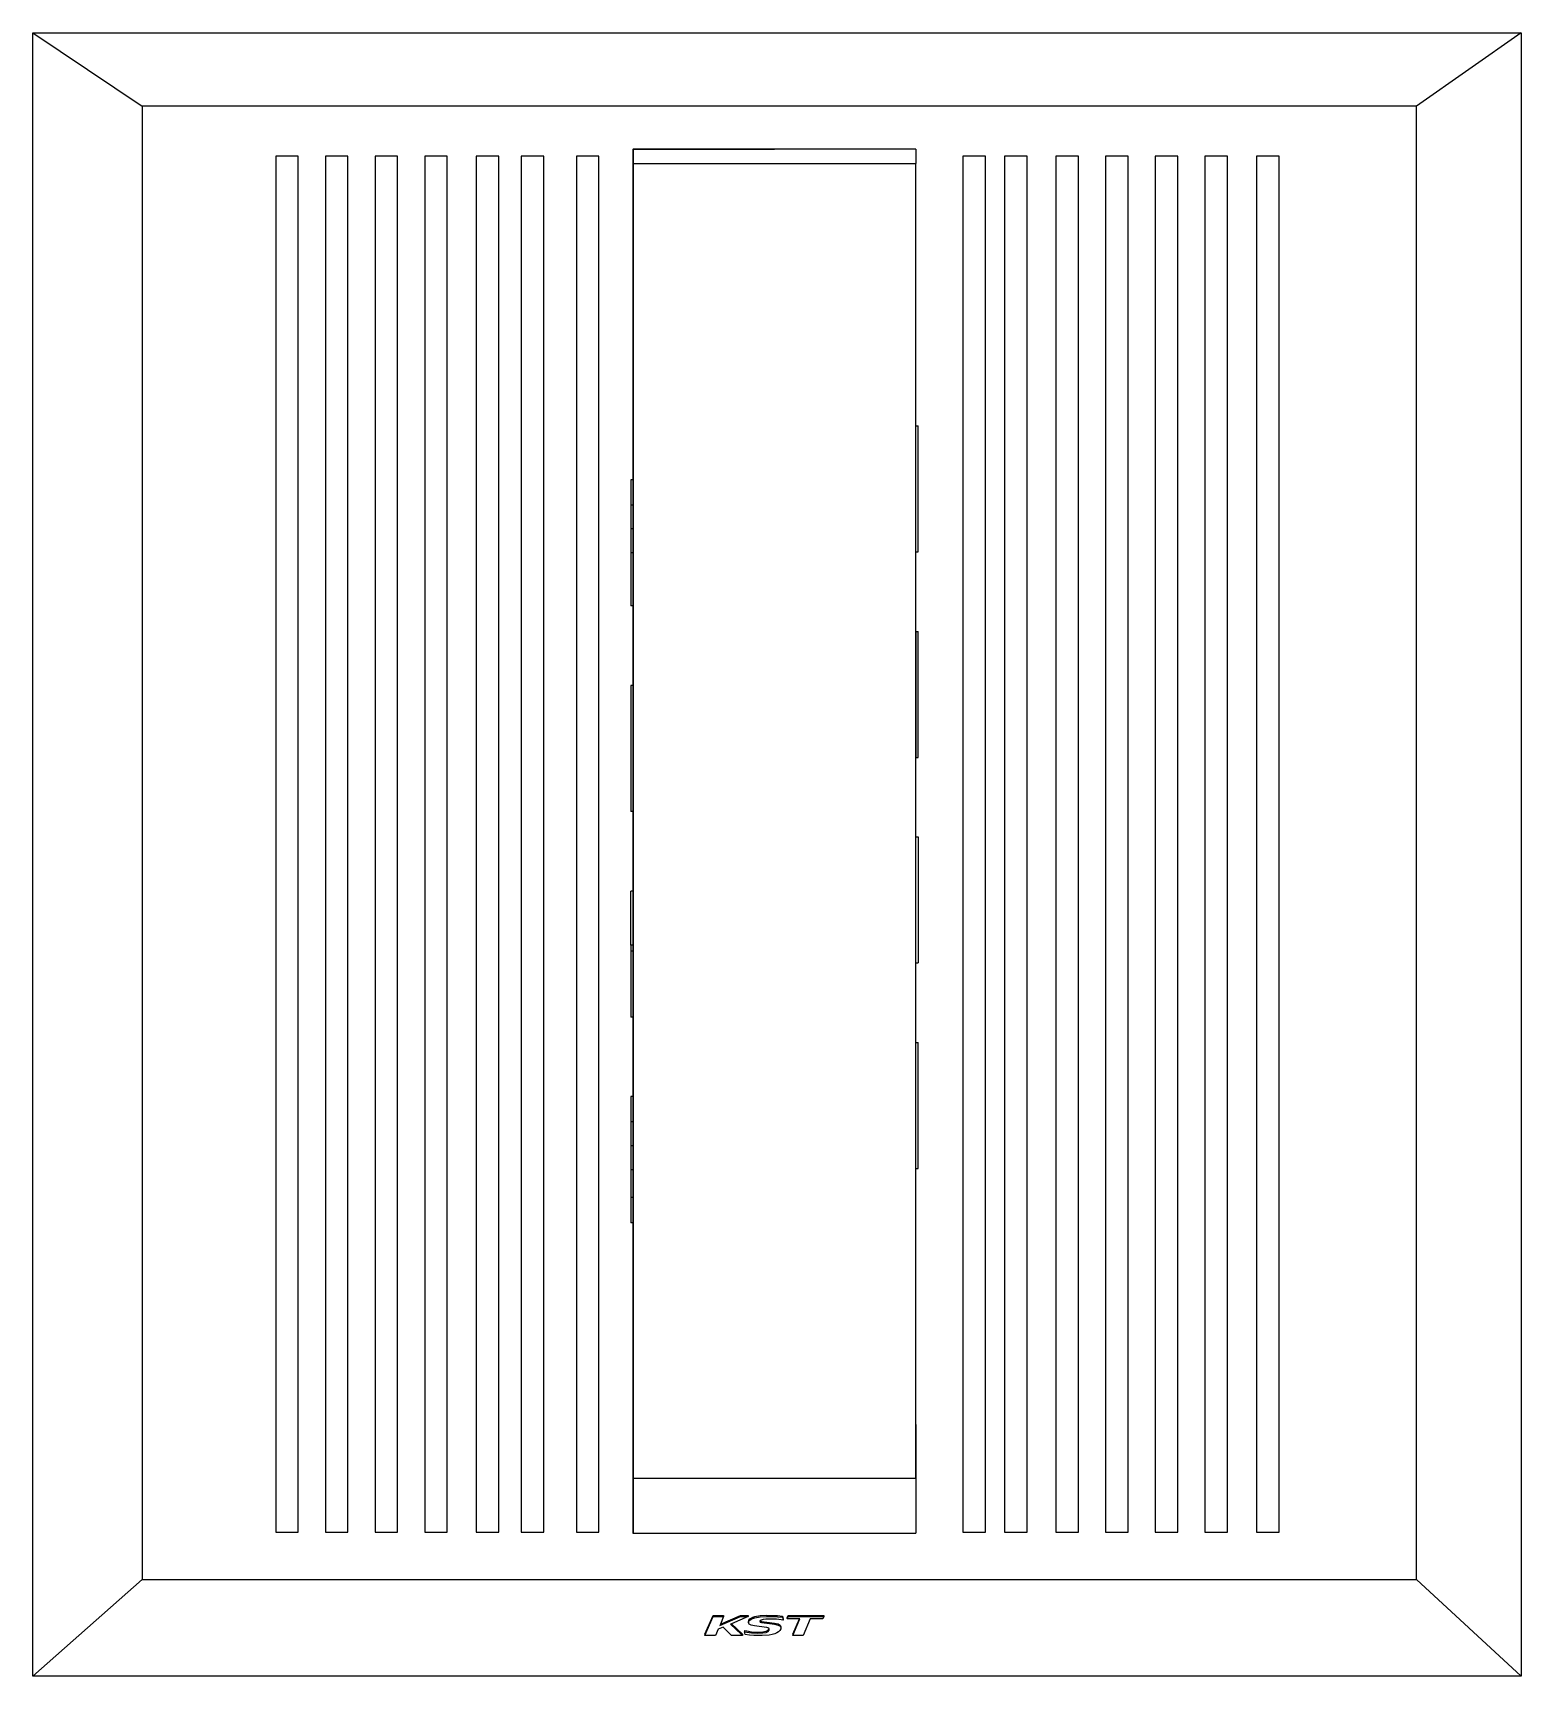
# Model space of a CAD drawing. Header units: inches. Extents: x 710 to 5347, y 114 to 2471.
# Drawn here: x 1737 to 2497, y 189 to 1028 of the extents above; entities that cross this region are included whole.
import ezdxf

# ---------------------------------------------------------------- set-up
doc = ezdxf.new("R2010")
doc.units = ezdxf.units.IN
doc.header["$MEASUREMENT"] = 0
doc.layers.add('Edges', color=7, linetype='Continuous')

# ---------------------------------------------------------------- blocks, each defined once
blk = doc.blocks.new('fire alarm fr')
at = {"layer": 'Edges'}
for p, q in [((-1380.04, 375.05), (-1380.04, 1214.05)), ((-1380.04, 1214.05), (-620.33, 1214.05)), ((-1380.04, 1214.05), (-1324.26, 1176.71)), ((-620.33, 1214.05), (-673.8, 1176.71)), ((-620.33, 1214.05), (-620.33, 375.05)), ((-673.8, 1176.71), (-1324.26, 1176.71)), ((-1324.26, 1176.71), (-1324.26, 424.37)), ((-673.8, 424.37), (-673.8, 1176.71)), ((-1256.09, 1151.13), (-1256.09, 448.57)), ((-1244.56, 1151.13), (-1256.09, 1151.13)), ((-1244.56, 448.57), (-1244.56, 1151.13)), ((-1230.73, 1151.13), (-1230.73, 448.57)), ((-1219.21, 1151.13), (-1230.73, 1151.13)), ((-1219.21, 448.57), (-1219.21, 1151.13)), ((-1205.38, 1151.13), (-1205.38, 448.57)), ((-1193.85, 1151.13), (-1205.38, 1151.13)), ((-1193.85, 448.57), (-1193.85, 1151.13)), ((-1180.02, 1151.13), (-1180.02, 448.57)), ((-1168.5, 1151.13), (-1180.02, 1151.13)), ((-1168.5, 448.57), (-1168.5, 1151.13)), ((-1153.74, 1151.13), (-1153.74, 448.57)), ((-1142.22, 1151.13), (-1153.74, 1151.13)), ((-1142.22, 448.57), (-1142.22, 1151.13)), ((-1130.7, 1151.13), (-1130.7, 448.57)), ((-1119.17, 1151.13), (-1130.7, 1151.13)), ((-1119.17, 448.57), (-1119.17, 1151.13)), ((-1102.57, 1151.13), (-1102.57, 448.57)), ((-1091.05, 1151.13), (-1102.57, 1151.13)), ((-1091.05, 448.57), (-1091.05, 1151.13)), ((-1073.71, 1154.74), (-1073.66, 1154.74)), ((-1073.71, 1154.74), (-1073.71, 985.84)), ((-1073.71, 1154.74), (-1065.66, 1154.74)), ((-1073.71, 1154.74), (-1073.71, 448.04)), ((-1073.66, 1154.74), (-1073.66, 1147.38)), ((-929.37, 1154.74), (-1073.66, 1154.74)), ((-1065.66, 1154.74), (-1055.53, 1154.74)), ((-1055.53, 1154.74), (-1043.64, 1154.74)), ((-1043.64, 1154.74), (-1030.4, 1154.74)), ((-1030.4, 1154.74), (-1016.22, 1154.74)), ((-1016.22, 1154.74), (-1001.57, 1154.74)), ((-1001.57, 1154.74), (-1001.54, 1154.74)), ((-929.37, 1154.74), (-929.37, 1147.38)), ((-905.27, 1151.13), (-905.27, 448.57)), ((-893.75, 1151.13), (-905.27, 1151.13)), ((-893.75, 448.57), (-893.75, 1151.13)), ((-884.06, 1151.13), (-884.06, 448.57)), ((-872.54, 1151.13), (-884.06, 1151.13)), ((-872.54, 448.57), (-872.54, 1151.13)), ((-857.79, 1151.13), (-857.79, 448.57)), ((-846.26, 1151.13), (-857.79, 1151.13)), ((-846.26, 448.57), (-846.26, 1151.13)), ((-832.43, 1151.13), (-832.43, 448.57)), ((-820.91, 1151.13), (-832.43, 1151.13)), ((-820.91, 448.57), (-820.91, 1151.13)), ((-807.08, 1151.13), (-807.08, 448.57)), ((-795.55, 1151.13), (-807.08, 1151.13)), ((-795.55, 448.57), (-795.55, 1151.13)), ((-781.72, 1151.13), (-781.72, 448.57)), ((-770.2, 1151.13), (-781.72, 1151.13)), ((-770.2, 448.57), (-770.2, 1151.13)), ((-755.45, 1151.13), (-755.45, 448.57)), ((-743.92, 1151.13), (-755.45, 1151.13)), ((-743.92, 448.57), (-743.92, 1151.13)), ((-1073.66, 1147.38), (-1073.66, 476.2)), ((-1073.66, 1147.38), (-929.42, 1147.38)), ((-929.42, 1147.38), (-929.42, 1119.94)), ((-929.42, 1147.38), (-929.37, 1147.38)), ((-929.37, 1085.62), (-929.37, 1147.38)), ((-929.42, 1119.94), (-929.51, 1119.94)), ((-929.42, 1119.94), (-929.42, 1085.62)), ((-929.42, 1085.62), (-929.37, 1085.62)), ((-929.42, 1085.62), (-929.42, 503.48)), ((-929.37, 1013.46), (-929.37, 1085.62)), ((-929.37, 1013.46), (-928.16, 1013.46)), ((-929.37, 949.11), (-929.37, 1013.46)), ((-928.16, 949.11), (-928.16, 1013.46)), ((-1074.87, 985.84), (-1074.87, 972.96)), ((-1073.71, 985.84), (-1074.87, 985.84)), ((-1073.71, 985.84), (-1073.71, 972.96)), ((-1074.87, 972.96), (-1074.87, 960.76)), ((-1073.71, 972.96), (-1074.87, 972.96)), ((-1073.71, 972.96), (-1073.71, 960.76)), ((-1074.87, 960.76), (-1074.87, 948.52)), ((-1073.71, 960.76), (-1074.87, 960.76)), ((-1073.71, 960.76), (-1073.71, 948.52)), ((-1074.87, 948.52), (-1074.87, 921.49)), ((-1073.71, 948.52), (-1074.87, 948.52)), ((-1073.71, 948.52), (-1073.71, 921.49)), ((-929.37, 949.11), (-928.16, 949.11)), ((-929.37, 908.49), (-929.37, 949.11)), ((-1073.71, 921.49), (-1074.87, 921.49)), ((-1073.71, 921.49), (-1073.71, 880.87)), ((-929.37, 908.49), (-929.37, 844.14)), ((-929.37, 908.49), (-928.16, 908.49)), ((-928.16, 844.14), (-928.16, 908.49)), ((-1074.87, 880.87), (-1074.87, 816.52)), ((-1073.71, 880.87), (-1074.87, 880.87)), ((-1073.71, 880.87), (-1073.71, 816.52)), ((-929.37, 844.14), (-928.16, 844.14)), ((-929.37, 803.52), (-929.37, 844.14)), ((-1073.71, 816.52), (-1074.87, 816.52)), ((-1073.71, 816.52), (-1073.71, 775.9)), ((-929.37, 803.52), (-928.16, 803.52)), ((-929.37, 739.17), (-929.37, 803.52)), ((-928.16, 803.52), (-928.16, 739.17)), ((-1073.71, 775.9), (-1074.87, 775.9)), ((-1074.87, 748.23), (-1074.87, 775.9)), ((-1073.71, 775.9), (-1073.71, 748.23)), ((-1073.71, 748.23), (-1074.87, 748.23)), ((-1074.87, 748.23), (-1074.87, 745.13)), ((-1073.71, 748.23), (-1073.71, 745.13)), ((-1073.71, 745.13), (-1074.87, 745.13)), ((-1074.87, 745.13), (-1074.87, 711.54)), ((-1073.71, 745.13), (-1073.71, 711.54)), ((-929.37, 739.17), (-928.16, 739.17)), ((-929.37, 698.54), (-929.37, 739.17)), ((-1073.71, 711.54), (-1074.87, 711.54)), ((-1073.71, 711.54), (-1073.71, 670.92)), ((-929.37, 698.54), (-928.16, 698.54)), ((-929.37, 634.19), (-929.37, 698.54)), ((-928.16, 634.19), (-928.16, 698.54)), ((-1074.87, 670.92), (-1074.87, 658.04)), ((-1073.71, 670.92), (-1074.87, 670.92)), ((-1073.71, 670.92), (-1073.71, 658.04)), ((-1074.87, 658.04), (-1074.87, 645.84)), ((-1073.71, 658.04), (-1074.87, 658.04)), ((-1073.71, 658.04), (-1073.71, 645.84)), ((-1074.87, 645.84), (-1074.87, 633.6)), ((-1073.71, 645.84), (-1074.87, 645.84)), ((-1073.71, 645.84), (-1073.71, 633.6)), ((-1074.87, 633.6), (-1074.87, 619.45)), ((-1073.71, 633.6), (-1074.87, 633.6)), ((-1073.71, 633.6), (-1073.71, 619.45)), ((-929.37, 634.19), (-928.16, 634.19)), ((-929.37, 503.48), (-929.37, 634.19)), ((-1074.87, 619.45), (-1074.87, 606.57)), ((-1073.71, 619.45), (-1074.87, 619.45)), ((-1073.71, 619.45), (-1073.71, 606.57)), ((-1073.71, 606.57), (-1074.87, 606.57)), ((-1073.71, 606.57), (-1073.71, 448.04)), ((-929.37, 503.48), (-929.42, 503.48)), ((-929.42, 503.48), (-929.42, 482.84)), ((-929.37, 503.48), (-929.37, 476.2)), ((-929.42, 482.84), (-929.56, 482.81)), ((-929.42, 482.84), (-929.53, 482.84)), ((-929.42, 482.84), (-929.42, 476.2)), ((-1073.66, 476.2), (-1073.66, 448.04)), ((-1073.66, 476.2), (-929.42, 476.2)), ((-929.37, 476.2), (-929.42, 476.2)), ((-929.37, 476.2), (-929.37, 448.04)), ((-1256.09, 448.57), (-1244.56, 448.57)), ((-1230.73, 448.57), (-1219.21, 448.57)), ((-1205.38, 448.57), (-1193.85, 448.57)), ((-1180.02, 448.57), (-1168.5, 448.57)), ((-1153.74, 448.57), (-1142.22, 448.57)), ((-1130.7, 448.57), (-1119.17, 448.57)), ((-1102.57, 448.57), (-1091.05, 448.57)), ((-1073.71, 448.04), (-1073.66, 448.04)), ((-1073.71, 448.04), (-1065.66, 448.04)), ((-1073.66, 448.04), (-929.37, 448.04)), ((-1065.66, 448.04), (-1055.53, 448.04)), ((-1055.53, 448.04), (-1043.64, 448.04)), ((-1043.64, 448.04), (-1030.4, 448.04)), ((-1030.4, 448.04), (-1016.22, 448.04)), ((-1016.22, 448.04), (-1001.57, 448.04)), ((-1001.57, 448.04), (-986.91, 448.04)), ((-986.91, 448.04), (-972.73, 448.04)), ((-972.73, 448.04), (-959.49, 448.04)), ((-959.49, 448.04), (-947.61, 448.04)), ((-947.61, 448.04), (-937.47, 448.04)), ((-937.47, 448.04), (-929.42, 448.04)), ((-905.27, 448.57), (-893.75, 448.57)), ((-884.06, 448.57), (-872.54, 448.57)), ((-857.79, 448.57), (-846.26, 448.57)), ((-832.43, 448.57), (-820.91, 448.57)), ((-807.08, 448.57), (-795.55, 448.57)), ((-781.72, 448.57), (-770.2, 448.57)), ((-755.45, 448.57), (-743.92, 448.57)), ((-1380.04, 375.05), (-1324.26, 424.37)), ((-1324.26, 424.37), (-673.8, 424.37)), ((-620.33, 375.05), (-673.8, 424.37)), ((-1036.95, 396.39), (-1032.81, 406.04)), ((-1036.95, 395.81), (-1032.81, 405.45)), ((-1032.81, 406.04), (-1027.46, 406.04)), ((-1032.81, 406.04), (-1032.81, 405.45)), ((-1032.81, 405.45), (-1027.46, 405.45)), ((-1029.37, 400.92), (-1018.83, 405.45)), ((-1029.07, 401.63), (-1018.83, 406.04)), ((-1027.46, 405.45), (-1029.07, 401.63)), ((-1027.46, 406.04), (-1027.46, 405.45)), ((-1014.95, 405.45), (-1023.46, 401.82)), ((-1018.83, 406.04), (-1014.95, 406.04)), ((-1018.83, 406.04), (-1018.83, 405.45)), ((-1018.83, 405.45), (-1014.95, 405.45)), ((-1014.95, 406.04), (-1014.95, 405.45)), ((-1014.68, 402.89), (-1014.49, 403.64)), ((-1014.68, 402.3), (-1014.49, 403.05)), ((-1014.68, 402.89), (-1014.68, 402.3)), ((-1014.49, 403.64), (-1014.05, 404.22)), ((-1014.49, 403.05), (-1014.05, 403.63)), ((-1014.05, 404.22), (-1013.4, 404.71)), ((-1014.05, 403.63), (-1013.4, 404.13)), ((-1013.4, 404.71), (-1012.52, 405.13)), ((-1013.4, 404.13), (-1012.52, 404.55)), ((-1012.52, 405.13), (-1011.42, 405.47)), ((-1012.52, 404.55), (-1011.42, 404.89)), ((-1011.42, 405.47), (-1008.74, 405.94)), ((-1011.42, 404.89), (-1008.74, 405.35)), ((-1008.77, 403.29), (-1008.99, 403.09)), ((-1008.99, 403.09), (-1008.75, 402.66)), ((-1008.34, 403.67), (-1008.77, 403.29)), ((-1008.77, 403.29), (-1008.75, 403.25)), ((-1008.75, 403.25), (-1008.04, 402.99)), ((-1008.75, 403.25), (-1008.75, 402.66)), ((-1008.74, 405.94), (-1005.56, 406.14)), ((-1008.74, 405.35), (-1005.56, 405.55)), ((-1007.28, 404), (-1008.34, 403.67)), ((-1008.04, 402.99), (-1004.09, 402.49)), ((-1005.81, 404.16), (-1007.28, 404)), ((-1003.95, 404.21), (-1005.81, 404.16)), ((-1005.56, 406.14), (-1002.37, 406.09)), ((-1005.56, 405.55), (-1002.37, 405.51)), ((-1000.37, 404.06), (-1003.95, 404.21)), ((-1002.37, 406.09), (-999.99, 405.97)), ((-1002.37, 405.51), (-999.99, 405.38)), ((-997.98, 403.73), (-1000.37, 404.06)), ((-999.99, 405.97), (-997.39, 405.68)), ((-999.99, 405.38), (-997.39, 405.1)), ((-997.1, 403.55), (-997.98, 403.73)), ((-997.39, 405.68), (-997.1, 404.13)), ((-997.39, 405.68), (-997.39, 405.1)), ((-997.39, 405.1), (-997.21, 404.16)), ((-997.1, 404.13), (-997.21, 404.16)), ((-997.21, 404.16), (-997.1, 403.55)), ((-997.1, 404.13), (-997.1, 403.55)), ((-994.98, 404.83), (-994.48, 406.04)), ((-994.98, 404.25), (-994.48, 405.45)), ((-994.98, 404.83), (-994.98, 404.25)), ((-988.78, 404.25), (-994.98, 404.25)), ((-994.48, 406.04), (-976.24, 406.04)), ((-994.48, 406.04), (-994.48, 405.45)), ((-994.48, 405.45), (-976.24, 405.45)), ((-992.16, 396.39), (-988.78, 404.25)), ((-992.16, 395.81), (-988.53, 404.25)), ((-988.53, 404.25), (-988.78, 404.25)), ((-983.19, 404.25), (-986.82, 395.81)), ((-976.74, 404.25), (-983.19, 404.25)), ((-976.24, 405.45), (-976.74, 404.25)), ((-976.24, 406.04), (-976.24, 405.45)), ((-1036.95, 396.39), (-1036.95, 395.81)), ((-1031.6, 395.81), (-1036.95, 395.81)), ((-1030.23, 398.95), (-1031.6, 395.81)), ((-1027.66, 400.05), (-1030.23, 398.95)), ((-1029.07, 401.63), (-1029.37, 400.92)), ((-1023.47, 395.81), (-1027.66, 400.05)), ((-1023.46, 401.82), (-1023.88, 401.64)), ((-1023.88, 401.64), (-1018.39, 396.39)), ((-1017.77, 395.81), (-1023.47, 395.81)), ((-1023.46, 401.82), (-1017.77, 396.39)), ((-1017.77, 396.39), (-1018.39, 396.39)), ((-1018.39, 396.39), (-1017.77, 395.81)), ((-1017.77, 396.39), (-1017.77, 395.81)), ((-1016.7, 398.3), (-1015.66, 398.11)), ((-1016.7, 398.3), (-1016.7, 397.72)), ((-1016.41, 396.24), (-1016.7, 397.72)), ((-1016.7, 397.72), (-1015.66, 397.52)), ((-1014.24, 395.95), (-1016.41, 396.24)), ((-1015.66, 398.11), (-1013.23, 397.75)), ((-1015.66, 397.52), (-1013.23, 397.17)), ((-1014.34, 401.51), (-1014.68, 402.3)), ((-1013.31, 400.99), (-1014.34, 401.51)), ((-1011.96, 395.78), (-1014.24, 395.95)), ((-1011.62, 400.66), (-1013.31, 400.99)), ((-1013.23, 397.75), (-1009.95, 397.57)), ((-1013.23, 397.17), (-1009.95, 396.99)), ((-1009.44, 395.73), (-1011.96, 395.78)), ((-1009.28, 400.4), (-1011.62, 400.66)), ((-1009.95, 397.57), (-1007.4, 397.67)), ((-1009.95, 396.99), (-1007.4, 397.09)), ((-1007.73, 395.75), (-1009.44, 395.73)), ((-1005.36, 399.94), (-1009.28, 400.4)), ((-1008.75, 402.66), (-1008.04, 402.41)), ((-1008.04, 402.41), (-1004.09, 401.9)), ((-1004.12, 396.03), (-1007.73, 395.75)), ((-1007.4, 397.67), (-1005.74, 397.97)), ((-1007.4, 397.09), (-1005.74, 397.39)), ((-1005.74, 397.97), (-1004.75, 398.47)), ((-1005.74, 397.39), (-1004.75, 397.89)), ((-1004.42, 399.58), (-1005.36, 399.94)), ((-1004.75, 398.47), (-1004.2, 399.17)), ((-1004.75, 397.89), (-1004.2, 398.58)), ((-1004.2, 399.17), (-1004.42, 399.58)), ((-1004.1, 398.98), (-1004.2, 399.17)), ((-1004.2, 398.58), (-1004.1, 398.98)), ((-1002.62, 396.29), (-1004.12, 396.03)), ((-1004.09, 402.49), (-1001.49, 402.11)), ((-1004.09, 401.9), (-1001.49, 401.52)), ((-1001.32, 396.64), (-1002.62, 396.29)), ((-1001.49, 402.11), (-999.65, 401.67)), ((-1001.49, 401.52), (-999.65, 401.08)), ((-1000.23, 397.08), (-1001.32, 396.64)), ((-999.37, 397.65), (-1000.23, 397.08)), ((-999.65, 401.67), (-998.57, 401.07)), ((-999.65, 401.08), (-998.57, 400.48)), ((-998.72, 398.33), (-999.37, 397.65)), ((-998.3, 399.14), (-998.72, 398.33)), ((-998.57, 401.07), (-998.21, 400.22)), ((-998.57, 400.48), (-998.29, 399.82)), ((-998.21, 399.64), (-998.3, 399.14)), ((-998.21, 400.22), (-998.29, 399.82)), ((-998.29, 399.82), (-998.21, 399.64)), ((-998.21, 400.22), (-998.21, 399.64)), ((-992.16, 396.39), (-992.16, 395.81)), ((-986.82, 395.81), (-992.16, 395.81)), ((-620.33, 375.05), (-1380.04, 375.05))]:
    blk.add_line(p, q, dxfattribs=at)

msp = doc.modelspace()

# ---------------------------------------------------------------- block references
msp.add_blockref('fire alarm fr', (3117.35, -186.28))

doc.saveas('drawing.dxf')
